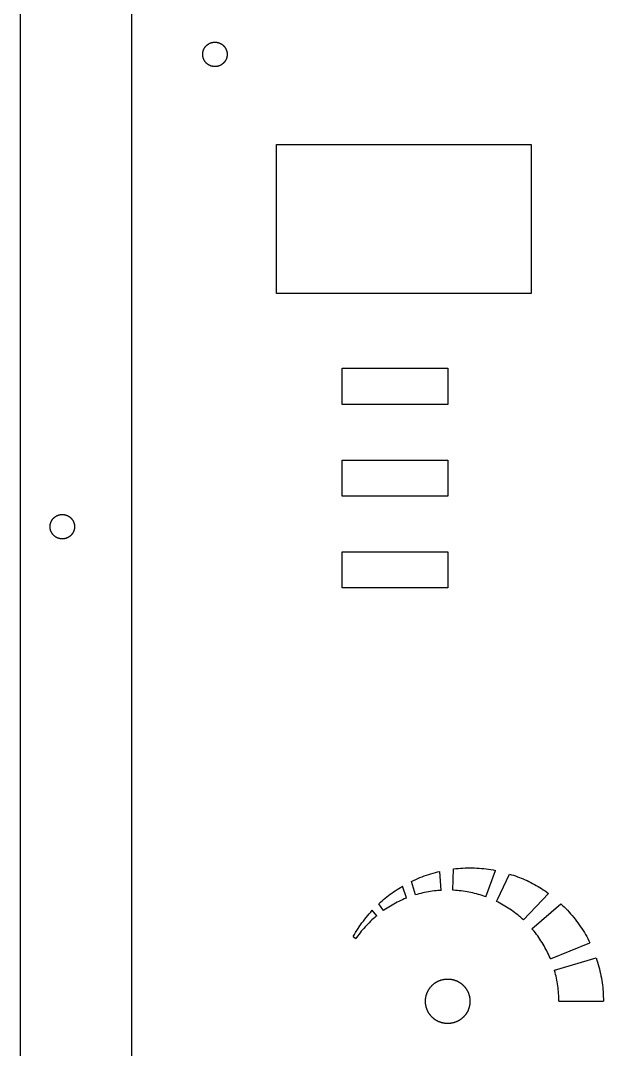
# Model space of a CAD drawing. Extents: x 313 to 538, y -9 to 739.
# Drawn here: x 312.5 to 417.3, y 179.8 to 364.9 of the extents above; entities that cross this region are included whole.
import ezdxf

# ---------------------------------------------------------------- set-up
doc = ezdxf.new("R2010")
doc.units = 0
doc.layers.add('Layer0', color=7, linetype='CONTINUOUS', true_color=0xffffff)

msp = doc.modelspace()

# ---------------------------------------------------------------- linework, layer by layer
at = {"layer": 'Layer0'}
for p, q in [((332.53, 27.84), (332.53, 714.84)), ((312.53, 29.84), (312.53, 712.84)), ((347.19, 361.02), (347.23, 361.03)), ((347.23, 361.03), (347.27, 361.03)), ((347.27, 361.03), (347.31, 361.03)), ((347.31, 361.03), (347.34, 361.04)), ((347.34, 361.04), (347.38, 361.04)), ((347.38, 361.04), (347.42, 361.04)), ((347.42, 361.04), (347.46, 361.04)), ((347.46, 361.04), (347.5, 361.04)), ((347.5, 361.04), (347.54, 361.04)), ((347.54, 361.04), (347.58, 361.04)), ((347.58, 361.04), (347.61, 361.04)), ((347.61, 361.04), (347.65, 361.03)), ((347.65, 361.03), (347.69, 361.03)), ((347.69, 361.03), (347.73, 361.02)), ((345.3, 359.21), (345.31, 359.25)), ((345.3, 359.17), (345.3, 359.21)), ((345.31, 359.25), (345.32, 359.29)), ((345.32, 359.32), (345.33, 359.36)), ((345.32, 359.29), (345.32, 359.32)), ((345.33, 359.36), (345.34, 359.4)), ((345.34, 359.4), (345.35, 359.44)), ((345.35, 359.44), (345.36, 359.47)), ((345.36, 359.47), (345.38, 359.51)), ((345.38, 359.51), (345.39, 359.55)), ((345.39, 359.55), (345.4, 359.58)), ((345.4, 359.58), (345.41, 359.62)), ((345.41, 359.62), (345.43, 359.65)), ((345.43, 359.65), (345.44, 359.69)), ((345.44, 359.69), (345.46, 359.72)), ((345.46, 359.72), (345.47, 359.76)), ((345.47, 359.76), (345.49, 359.79)), ((345.49, 359.79), (345.51, 359.83)), ((345.51, 359.83), (345.52, 359.86)), ((345.52, 359.86), (345.54, 359.9)), ((345.54, 359.9), (345.56, 359.93)), ((345.56, 359.93), (345.58, 359.96)), ((345.58, 359.96), (345.6, 360)), ((345.6, 360), (345.62, 360.03)), ((345.62, 360.03), (345.64, 360.06)), ((345.64, 360.06), (345.66, 360.09)), ((345.66, 360.09), (345.68, 360.12)), ((345.68, 360.12), (345.71, 360.16)), ((345.71, 360.16), (345.73, 360.19)), ((345.73, 360.19), (345.75, 360.22)), ((345.75, 360.22), (345.78, 360.25)), ((345.78, 360.25), (345.8, 360.27)), ((345.8, 360.27), (345.83, 360.3)), ((345.83, 360.3), (345.85, 360.33)), ((345.85, 360.33), (345.88, 360.36)), ((345.88, 360.36), (345.91, 360.39)), ((345.91, 360.39), (345.93, 360.41)), ((345.93, 360.41), (345.96, 360.44)), ((345.96, 360.44), (345.99, 360.47)), ((345.99, 360.47), (346.02, 360.49)), ((346.02, 360.49), (346.05, 360.52)), ((346.05, 360.52), (346.08, 360.54)), ((346.08, 360.54), (346.11, 360.57)), ((346.11, 360.57), (346.14, 360.59)), ((346.14, 360.59), (346.17, 360.61)), ((346.17, 360.61), (346.2, 360.64)), ((346.2, 360.64), (346.23, 360.66)), ((346.23, 360.66), (346.26, 360.68)), ((346.26, 360.68), (346.3, 360.7)), ((346.3, 360.7), (346.33, 360.72)), ((346.33, 360.72), (346.36, 360.74)), ((346.36, 360.74), (346.39, 360.76)), ((346.39, 360.76), (346.43, 360.78)), ((346.43, 360.78), (346.46, 360.8)), ((346.46, 360.8), (346.5, 360.81)), ((346.5, 360.81), (346.53, 360.83)), ((346.53, 360.83), (346.57, 360.85)), ((346.57, 360.85), (346.6, 360.86)), ((346.6, 360.86), (346.64, 360.88)), ((346.64, 360.88), (346.67, 360.89)), ((346.67, 360.89), (346.71, 360.9)), ((346.71, 360.9), (346.74, 360.92)), ((346.74, 360.92), (346.78, 360.93)), ((346.78, 360.93), (346.82, 360.94)), ((346.82, 360.94), (346.85, 360.95)), ((346.85, 360.95), (346.89, 360.96)), ((346.89, 360.96), (346.93, 360.97)), ((346.93, 360.97), (346.97, 360.98)), ((346.97, 360.98), (347, 360.99)), ((347, 360.99), (347.04, 361)), ((347.04, 361), (347.08, 361)), ((347.08, 361), (347.12, 361.01)), ((347.12, 361.01), (347.15, 361.02)), ((347.15, 361.02), (347.19, 361.02)), ((347.73, 361.02), (347.77, 361.02)), ((347.77, 361.02), (347.8, 361.01)), ((347.8, 361.01), (347.84, 361.01)), ((347.84, 361.01), (347.88, 361)), ((347.88, 361), (347.92, 360.99)), ((347.92, 360.99), (347.96, 360.99)), ((347.96, 360.99), (347.99, 360.98)), ((347.99, 360.98), (348.03, 360.97)), ((348.03, 360.97), (348.07, 360.96)), ((348.07, 360.96), (348.1, 360.95)), ((348.1, 360.95), (348.14, 360.94)), ((348.14, 360.94), (348.18, 360.92)), ((348.18, 360.92), (348.21, 360.91)), ((348.21, 360.91), (348.25, 360.9)), ((348.25, 360.9), (348.28, 360.88)), ((348.28, 360.88), (348.32, 360.87)), ((348.32, 360.87), (348.36, 360.85)), ((348.36, 360.85), (348.39, 360.84)), ((348.39, 360.84), (348.43, 360.82)), ((348.43, 360.82), (348.46, 360.8)), ((348.46, 360.8), (348.49, 360.79)), ((348.49, 360.79), (348.53, 360.77)), ((348.53, 360.77), (348.56, 360.75)), ((348.56, 360.75), (348.59, 360.73)), ((348.59, 360.73), (348.63, 360.71)), ((348.63, 360.71), (348.66, 360.69)), ((348.66, 360.69), (348.69, 360.67)), ((348.69, 360.67), (348.72, 360.65)), ((348.72, 360.65), (348.76, 360.63)), ((348.76, 360.63), (348.79, 360.6)), ((348.79, 360.6), (348.82, 360.58)), ((348.82, 360.58), (348.85, 360.56)), ((348.85, 360.56), (348.88, 360.53)), ((348.88, 360.53), (348.91, 360.51)), ((348.91, 360.51), (348.93, 360.48)), ((348.93, 360.48), (348.96, 360.46)), ((348.96, 360.46), (348.99, 360.43)), ((348.99, 360.43), (349.02, 360.4)), ((349.02, 360.4), (349.05, 360.38)), ((349.05, 360.38), (349.07, 360.35)), ((349.07, 360.35), (349.1, 360.32)), ((349.1, 360.32), (349.12, 360.29)), ((349.12, 360.29), (349.15, 360.26)), ((349.15, 360.26), (349.17, 360.23)), ((349.17, 360.23), (349.2, 360.2)), ((349.2, 360.2), (349.22, 360.17)), ((349.22, 360.17), (349.24, 360.14)), ((349.24, 360.14), (349.27, 360.11)), ((349.27, 360.11), (349.29, 360.08)), ((349.29, 360.08), (349.31, 360.05)), ((349.31, 360.05), (349.33, 360.01)), ((349.33, 360.01), (349.35, 359.98)), ((349.35, 359.98), (349.37, 359.95)), ((349.37, 359.95), (349.39, 359.92)), ((349.39, 359.92), (349.41, 359.88)), ((349.41, 359.88), (349.43, 359.85)), ((349.43, 359.85), (349.44, 359.81)), ((349.44, 359.81), (349.46, 359.78)), ((349.46, 359.78), (349.48, 359.74)), ((349.48, 359.74), (349.49, 359.71)), ((349.49, 359.71), (349.51, 359.67)), ((349.51, 359.67), (349.52, 359.64)), ((349.52, 359.64), (349.53, 359.6)), ((349.53, 359.6), (349.55, 359.57)), ((349.55, 359.57), (349.56, 359.53)), ((349.56, 359.53), (349.57, 359.49)), ((349.57, 359.49), (349.58, 359.46)), ((349.58, 359.46), (349.59, 359.42)), ((349.59, 359.42), (349.6, 359.38)), ((349.6, 359.38), (349.61, 359.35)), ((349.61, 359.35), (349.62, 359.31)), ((349.62, 359.31), (349.63, 359.27)), ((349.63, 359.27), (349.64, 359.23)), ((349.64, 359.23), (349.64, 359.19)), ((349.64, 359.19), (349.65, 359.16)), ((345.27, 358.94), (345.28, 358.98)), ((345.27, 358.91), (345.27, 358.94)), ((345.27, 358.87), (345.27, 358.91)), ((345.27, 358.83), (345.27, 358.87)), ((345.27, 358.79), (345.27, 358.83)), ((345.27, 358.75), (345.27, 358.79)), ((345.27, 358.71), (345.27, 358.75)), ((345.28, 358.68), (345.27, 358.71)), ((345.28, 359.06), (345.29, 359.1)), ((345.28, 359.02), (345.28, 359.06)), ((345.28, 358.98), (345.28, 359.02)), ((345.28, 358.64), (345.28, 358.68)), ((345.28, 358.6), (345.28, 358.64)), ((345.29, 358.56), (345.28, 358.6)), ((345.29, 359.14), (345.3, 359.17)), ((345.29, 359.1), (345.29, 359.14)), ((345.29, 358.52), (345.29, 358.56)), ((345.3, 358.48), (345.29, 358.52)), ((345.31, 358.45), (345.3, 358.48)), ((345.31, 358.41), (345.31, 358.45)), ((345.32, 358.37), (345.31, 358.41)), ((345.33, 358.33), (345.32, 358.37)), ((345.34, 358.3), (345.33, 358.33)), ((345.35, 358.26), (345.34, 358.3)), ((345.36, 358.22), (345.35, 358.26)), ((345.37, 358.19), (345.36, 358.22)), ((345.38, 358.15), (345.37, 358.19)), ((345.39, 358.11), (345.38, 358.15)), ((345.41, 358.08), (345.39, 358.11)), ((345.42, 358.04), (345.41, 358.08)), ((345.44, 358.01), (345.42, 358.04)), ((345.45, 357.97), (345.44, 358.01)), ((345.47, 357.94), (345.45, 357.97)), ((345.48, 357.9), (345.47, 357.94)), ((345.5, 357.87), (345.48, 357.9)), ((345.52, 357.83), (345.5, 357.87)), ((345.53, 357.8), (345.52, 357.83)), ((345.55, 357.76), (345.53, 357.8)), ((345.57, 357.73), (345.55, 357.76)), ((345.59, 357.7), (345.57, 357.73)), ((345.61, 357.66), (345.59, 357.7)), ((345.63, 357.63), (345.61, 357.66)), ((345.65, 357.6), (345.63, 357.63)), ((345.68, 357.57), (345.65, 357.6)), ((345.7, 357.54), (345.68, 357.57)), ((345.72, 357.51), (345.7, 357.54)), ((345.74, 357.48), (345.72, 357.51)), ((345.77, 357.45), (345.74, 357.48)), ((345.79, 357.42), (345.77, 357.45)), ((345.82, 357.39), (345.79, 357.42)), ((345.84, 357.36), (345.82, 357.39)), ((345.87, 357.33), (345.84, 357.36)), ((345.9, 357.3), (345.87, 357.33)), ((349.09, 357.35), (349.06, 357.32)), ((349.11, 357.38), (349.09, 357.35)), ((349.14, 357.4), (349.11, 357.38)), ((349.16, 357.43), (349.14, 357.4)), ((349.19, 357.46), (349.16, 357.43)), ((349.21, 357.49), (349.19, 357.46)), ((349.23, 357.52), (349.21, 357.49)), ((349.26, 357.56), (349.23, 357.52)), ((349.28, 357.59), (349.26, 357.56)), ((349.3, 357.62), (349.28, 357.59)), ((349.32, 357.65), (349.3, 357.62)), ((349.34, 357.68), (349.32, 357.65)), ((349.36, 357.72), (349.34, 357.68)), ((349.38, 357.75), (349.36, 357.72)), ((349.4, 357.78), (349.38, 357.75)), ((349.42, 357.82), (349.4, 357.78)), ((349.44, 357.85), (349.42, 357.82)), ((349.45, 357.89), (349.44, 357.85)), ((349.47, 357.92), (349.45, 357.89)), ((349.49, 357.95), (349.47, 357.92)), ((349.5, 357.99), (349.49, 357.95)), ((349.51, 358.03), (349.5, 357.99)), ((349.53, 358.06), (349.51, 358.03)), ((349.54, 358.1), (349.53, 358.06)), ((349.55, 358.13), (349.54, 358.1)), ((349.57, 358.17), (349.55, 358.13)), ((349.58, 358.21), (349.57, 358.17)), ((349.59, 358.24), (349.58, 358.21)), ((349.6, 358.28), (349.59, 358.24)), ((349.61, 358.32), (349.6, 358.28)), ((349.62, 358.36), (349.61, 358.32)), ((349.63, 358.39), (349.62, 358.36)), ((349.64, 358.47), (349.63, 358.43)), ((349.63, 358.43), (349.63, 358.39)), ((349.65, 358.51), (349.64, 358.47)), ((349.65, 359.16), (349.65, 359.12)), ((349.65, 359.12), (349.66, 359.08)), ((349.66, 358.58), (349.65, 358.54)), ((349.65, 358.54), (349.65, 358.51)), ((349.66, 359.08), (349.66, 359.04)), ((349.66, 359.04), (349.66, 359)), ((349.66, 359), (349.67, 358.97)), ((349.67, 358.7), (349.66, 358.66)), ((349.66, 358.66), (349.66, 358.62)), ((349.66, 358.62), (349.66, 358.58)), ((349.67, 358.97), (349.67, 358.93)), ((349.67, 358.93), (349.67, 358.89)), ((349.67, 358.89), (349.67, 358.85)), ((349.67, 358.85), (349.67, 358.81)), ((349.67, 358.81), (349.67, 358.77)), ((349.67, 358.77), (349.67, 358.74)), ((349.67, 358.74), (349.67, 358.7)), ((345.92, 357.28), (345.9, 357.3)), ((345.95, 357.25), (345.92, 357.28)), ((345.98, 357.22), (345.95, 357.25)), ((346.01, 357.2), (345.98, 357.22)), ((346.04, 357.17), (346.01, 357.2)), ((346.07, 357.15), (346.04, 357.17)), ((346.09, 357.12), (346.07, 357.15)), ((346.13, 357.1), (346.09, 357.12)), ((346.16, 357.08), (346.13, 357.1)), ((346.19, 357.05), (346.16, 357.08)), ((346.22, 357.03), (346.19, 357.05)), ((346.25, 357.01), (346.22, 357.03)), ((346.28, 356.99), (346.25, 357.01)), ((346.31, 356.97), (346.28, 356.99)), ((346.35, 356.95), (346.31, 356.97)), ((346.38, 356.93), (346.35, 356.95)), ((346.41, 356.91), (346.38, 356.93)), ((346.45, 356.89), (346.41, 356.91)), ((346.48, 356.87), (346.45, 356.89)), ((346.52, 356.86), (346.48, 356.87)), ((346.55, 356.84), (346.52, 356.86)), ((346.59, 356.83), (346.55, 356.84)), ((346.62, 356.81), (346.59, 356.83)), ((346.66, 356.8), (346.62, 356.81)), ((346.69, 356.78), (346.66, 356.8)), ((346.73, 356.77), (346.69, 356.78)), ((346.76, 356.76), (346.73, 356.77)), ((346.8, 356.74), (346.76, 356.76)), ((346.84, 356.73), (346.8, 356.74)), ((346.87, 356.72), (346.84, 356.73)), ((346.91, 356.71), (346.87, 356.72)), ((346.95, 356.7), (346.91, 356.71)), ((346.99, 356.69), (346.95, 356.7)), ((347.02, 356.69), (346.99, 356.69)), ((347.06, 356.68), (347.02, 356.69)), ((347.1, 356.67), (347.06, 356.68)), ((347.14, 356.67), (347.1, 356.67)), ((347.18, 356.66), (347.14, 356.67)), ((347.21, 356.65), (347.18, 356.66)), ((347.25, 356.65), (347.21, 356.65)), ((347.29, 356.65), (347.25, 356.65)), ((347.33, 356.64), (347.29, 356.65)), ((347.37, 356.64), (347.33, 356.64)), ((347.4, 356.64), (347.37, 356.64)), ((347.44, 356.64), (347.4, 356.64)), ((347.48, 356.64), (347.44, 356.64)), ((347.52, 356.64), (347.48, 356.64)), ((347.56, 356.64), (347.52, 356.64)), ((347.6, 356.64), (347.56, 356.64)), ((347.64, 356.65), (347.6, 356.64)), ((347.67, 356.65), (347.64, 356.65)), ((347.71, 356.65), (347.67, 356.65)), ((347.75, 356.66), (347.71, 356.65)), ((347.79, 356.66), (347.75, 356.66)), ((347.83, 356.67), (347.79, 356.66)), ((347.86, 356.68), (347.83, 356.67)), ((347.9, 356.68), (347.86, 356.68)), ((347.94, 356.69), (347.9, 356.68)), ((347.98, 356.7), (347.94, 356.69)), ((348.01, 356.71), (347.98, 356.7)), ((348.05, 356.72), (348.01, 356.71)), ((348.09, 356.73), (348.05, 356.72)), ((348.12, 356.74), (348.09, 356.73)), ((348.16, 356.75), (348.12, 356.74)), ((348.2, 356.76), (348.16, 356.75)), ((348.23, 356.78), (348.2, 356.76)), ((348.27, 356.79), (348.23, 356.78)), ((348.31, 356.8), (348.27, 356.79)), ((348.34, 356.82), (348.31, 356.8)), ((348.38, 356.83), (348.34, 356.82)), ((348.41, 356.85), (348.38, 356.83)), ((348.45, 356.87), (348.41, 356.85)), ((348.48, 356.88), (348.45, 356.87)), ((348.51, 356.9), (348.48, 356.88)), ((348.55, 356.92), (348.51, 356.9)), ((348.58, 356.94), (348.55, 356.92)), ((348.61, 356.96), (348.58, 356.94)), ((348.65, 356.98), (348.61, 356.96)), ((348.68, 357), (348.65, 356.98)), ((348.71, 357.02), (348.68, 357)), ((348.74, 357.04), (348.71, 357.02)), ((348.77, 357.07), (348.74, 357.04)), ((348.8, 357.09), (348.77, 357.07)), ((348.83, 357.11), (348.8, 357.09)), ((348.86, 357.14), (348.83, 357.11)), ((348.89, 357.16), (348.86, 357.14)), ((348.92, 357.19), (348.89, 357.16)), ((348.95, 357.21), (348.92, 357.19)), ((348.98, 357.24), (348.95, 357.21)), ((349.01, 357.26), (348.98, 357.24)), ((349.03, 357.29), (349.01, 357.26)), ((349.06, 357.32), (349.03, 357.29)), ((358.53, 342.61), (404.33, 342.61)), ((358.53, 315.81), (358.53, 342.61)), ((404.33, 342.61), (404.33, 315.81)), ((404.33, 315.81), (358.53, 315.81)), ((370.33, 295.84), (370.33, 302.34)), ((370.33, 302.34), (389.33, 302.34)), ((389.33, 302.34), (389.33, 295.84)), ((389.33, 295.84), (370.33, 295.84)), ((370.33, 279.34), (370.33, 285.84)), ((370.33, 285.84), (389.33, 285.84)), ((389.33, 285.84), (389.33, 279.34)), ((389.33, 279.34), (370.33, 279.34)), ((319.14, 275.85), (319.18, 275.87)), ((319.18, 275.87), (319.22, 275.88)), ((319.22, 275.88), (319.25, 275.9)), ((319.25, 275.9), (319.29, 275.91)), ((319.29, 275.91), (319.32, 275.92)), ((319.32, 275.92), (319.36, 275.94)), ((319.36, 275.94), (319.4, 275.95)), ((319.4, 275.95), (319.43, 275.96)), ((319.43, 275.96), (319.47, 275.97)), ((319.47, 275.97), (319.51, 275.98)), ((319.51, 275.98), (319.55, 275.99)), ((319.55, 275.99), (319.58, 275.99)), ((319.58, 275.99), (319.62, 276)), ((319.62, 276), (319.66, 276.01)), ((319.66, 276.01), (319.7, 276.01)), ((319.7, 276.01), (319.73, 276.02)), ((319.73, 276.02), (319.77, 276.02)), ((319.77, 276.02), (319.81, 276.03)), ((319.81, 276.03), (319.85, 276.03)), ((319.85, 276.03), (319.89, 276.04)), ((319.89, 276.04), (319.93, 276.04)), ((319.93, 276.04), (319.96, 276.04)), ((319.96, 276.04), (320, 276.04)), ((320, 276.04), (320.04, 276.04)), ((320.04, 276.04), (320.08, 276.04)), ((320.08, 276.04), (320.12, 276.04)), ((320.12, 276.04), (320.16, 276.04)), ((320.16, 276.04), (320.19, 276.03)), ((320.19, 276.03), (320.23, 276.03)), ((320.23, 276.03), (320.27, 276.03)), ((320.27, 276.03), (320.31, 276.02)), ((320.31, 276.02), (320.35, 276.02)), ((320.35, 276.02), (320.38, 276.01)), ((320.38, 276.01), (320.42, 276)), ((320.42, 276), (320.46, 276)), ((320.46, 276), (320.5, 275.99)), ((320.5, 275.99), (320.54, 275.98)), ((320.54, 275.98), (320.57, 275.97)), ((320.57, 275.97), (320.61, 275.96)), ((320.61, 275.96), (320.65, 275.95)), ((320.65, 275.95), (320.68, 275.94)), ((320.68, 275.94), (320.72, 275.93)), ((320.72, 275.93), (320.76, 275.92)), ((320.76, 275.92), (320.79, 275.9)), ((320.79, 275.9), (320.83, 275.89)), ((320.83, 275.89), (320.86, 275.87)), ((320.86, 275.87), (320.9, 275.86)), ((317.83, 274.01), (317.84, 274.04)), ((317.84, 274.08), (317.85, 274.12)), ((317.84, 274.04), (317.84, 274.08)), ((317.85, 274.16), (317.86, 274.2)), ((317.85, 274.12), (317.85, 274.16)), ((317.86, 274.23), (317.87, 274.27)), ((317.86, 274.2), (317.86, 274.23)), ((317.87, 274.27), (317.88, 274.31)), ((317.88, 274.31), (317.89, 274.35)), ((317.89, 274.35), (317.9, 274.38)), ((317.9, 274.38), (317.91, 274.42)), ((317.91, 274.42), (317.92, 274.46)), ((317.92, 274.46), (317.93, 274.5)), ((317.93, 274.5), (317.94, 274.53)), ((317.94, 274.53), (317.95, 274.57)), ((317.95, 274.57), (317.96, 274.6)), ((317.96, 274.6), (317.98, 274.64)), ((317.98, 274.64), (317.99, 274.68)), ((317.99, 274.68), (318.01, 274.71)), ((318.01, 274.71), (318.02, 274.75)), ((318.02, 274.75), (318.04, 274.78)), ((318.04, 274.78), (318.06, 274.82)), ((318.06, 274.82), (318.07, 274.85)), ((318.07, 274.85), (318.09, 274.88)), ((318.09, 274.88), (318.11, 274.92)), ((318.11, 274.92), (318.13, 274.95)), ((318.13, 274.95), (318.15, 274.98)), ((318.15, 274.98), (318.17, 275.02)), ((318.17, 275.02), (318.19, 275.05)), ((318.19, 275.05), (318.21, 275.08)), ((318.21, 275.08), (318.23, 275.11)), ((318.23, 275.11), (318.26, 275.14)), ((318.26, 275.14), (318.28, 275.17)), ((318.28, 275.17), (318.3, 275.2)), ((318.3, 275.2), (318.33, 275.23)), ((318.33, 275.23), (318.35, 275.26)), ((318.35, 275.26), (318.38, 275.29)), ((318.38, 275.29), (318.4, 275.32)), ((318.4, 275.32), (318.43, 275.35)), ((318.43, 275.35), (318.45, 275.38)), ((318.45, 275.38), (318.48, 275.4)), ((318.48, 275.4), (318.51, 275.43)), ((318.51, 275.43), (318.54, 275.46)), ((318.54, 275.46), (318.57, 275.48)), ((318.57, 275.48), (318.59, 275.51)), ((318.59, 275.51), (318.62, 275.53)), ((318.62, 275.53), (318.65, 275.56)), ((318.65, 275.56), (318.68, 275.58)), ((318.68, 275.58), (318.71, 275.6)), ((318.71, 275.6), (318.74, 275.63)), ((318.74, 275.63), (318.78, 275.65)), ((318.78, 275.65), (318.81, 275.67)), ((318.81, 275.67), (318.84, 275.69)), ((318.84, 275.69), (318.87, 275.71)), ((318.87, 275.71), (318.91, 275.73)), ((318.91, 275.73), (318.94, 275.75)), ((318.94, 275.75), (318.97, 275.77)), ((318.97, 275.77), (319.01, 275.79)), ((319.01, 275.79), (319.04, 275.81)), ((319.04, 275.81), (319.07, 275.82)), ((319.07, 275.82), (319.11, 275.84)), ((319.11, 275.84), (319.14, 275.85)), ((320.9, 275.86), (320.93, 275.84)), ((320.93, 275.84), (320.97, 275.83)), ((320.97, 275.83), (321, 275.81)), ((321, 275.81), (321.04, 275.79)), ((321.04, 275.79), (321.07, 275.78)), ((321.07, 275.78), (321.11, 275.76)), ((321.11, 275.76), (321.14, 275.74)), ((321.14, 275.74), (321.17, 275.72)), ((321.17, 275.72), (321.2, 275.7)), ((321.2, 275.7), (321.24, 275.68)), ((321.24, 275.68), (321.27, 275.66)), ((321.27, 275.66), (321.3, 275.63)), ((321.3, 275.63), (321.33, 275.61)), ((321.33, 275.61), (321.36, 275.59)), ((321.36, 275.59), (321.39, 275.57)), ((321.39, 275.57), (321.42, 275.54)), ((321.42, 275.54), (321.45, 275.52)), ((321.45, 275.52), (321.48, 275.49)), ((321.48, 275.49), (321.51, 275.47)), ((321.51, 275.47), (321.54, 275.44)), ((321.54, 275.44), (321.57, 275.41)), ((321.57, 275.41), (321.59, 275.39)), ((321.59, 275.39), (321.62, 275.36)), ((321.62, 275.36), (321.65, 275.33)), ((321.65, 275.33), (321.67, 275.3)), ((321.67, 275.3), (321.7, 275.27)), ((321.7, 275.27), (321.72, 275.24)), ((321.72, 275.24), (321.75, 275.21)), ((321.75, 275.21), (321.77, 275.18)), ((321.77, 275.18), (321.79, 275.15)), ((321.79, 275.15), (321.81, 275.12)), ((321.81, 275.12), (321.84, 275.09)), ((321.84, 275.09), (321.86, 275.06)), ((321.86, 275.06), (321.88, 275.03)), ((321.88, 275.03), (321.9, 274.99)), ((321.9, 274.99), (321.92, 274.96)), ((321.92, 274.96), (321.94, 274.93)), ((321.94, 274.93), (321.96, 274.89)), ((321.96, 274.89), (321.98, 274.86)), ((321.98, 274.86), (321.99, 274.83)), ((321.99, 274.83), (322.01, 274.79)), ((322.01, 274.79), (322.03, 274.76)), ((322.03, 274.76), (322.04, 274.72)), ((322.04, 274.72), (322.06, 274.69)), ((322.06, 274.69), (322.07, 274.65)), ((322.07, 274.65), (322.09, 274.62)), ((322.09, 274.62), (322.1, 274.58)), ((322.1, 274.58), (322.11, 274.54)), ((322.11, 274.54), (322.12, 274.51)), ((322.12, 274.51), (322.14, 274.47)), ((322.14, 274.47), (322.15, 274.43)), ((322.15, 274.43), (322.16, 274.4)), ((322.16, 274.4), (322.17, 274.36)), ((322.17, 274.36), (322.17, 274.32)), ((322.17, 274.32), (322.18, 274.28)), ((322.18, 274.28), (322.19, 274.25)), ((322.19, 274.25), (322.2, 274.21)), ((322.2, 274.21), (322.2, 274.17)), ((322.2, 274.17), (322.21, 274.13)), ((322.21, 274.13), (322.21, 274.09)), ((322.21, 274.09), (322.22, 274.06)), ((322.22, 274.06), (322.22, 274.02)), ((322.22, 274.02), (322.22, 273.98)), ((317.83, 273.97), (317.83, 274.01)), ((317.83, 273.93), (317.83, 273.97)), ((317.83, 273.89), (317.83, 273.93)), ((317.83, 273.85), (317.83, 273.89)), ((317.83, 273.81), (317.83, 273.85)), ((317.83, 273.78), (317.83, 273.81)), ((317.83, 273.74), (317.83, 273.78)), ((317.83, 273.7), (317.83, 273.74)), ((317.83, 273.66), (317.83, 273.7)), ((317.84, 273.62), (317.83, 273.66)), ((317.84, 273.58), (317.84, 273.62)), ((317.85, 273.55), (317.84, 273.58)), ((317.85, 273.51), (317.85, 273.55)), ((317.86, 273.47), (317.85, 273.51)), ((317.87, 273.43), (317.86, 273.47)), ((317.87, 273.4), (317.87, 273.43)), ((317.88, 273.36), (317.87, 273.4)), ((317.89, 273.32), (317.88, 273.36)), ((317.9, 273.28), (317.89, 273.32)), ((317.91, 273.25), (317.9, 273.28)), ((317.92, 273.21), (317.91, 273.25)), ((317.93, 273.17), (317.92, 273.21)), ((317.94, 273.14), (317.93, 273.17)), ((317.96, 273.1), (317.94, 273.14)), ((317.97, 273.06), (317.96, 273.1)), ((317.98, 273.03), (317.97, 273.06)), ((318, 272.99), (317.98, 273.03)), ((318.01, 272.96), (318, 272.99)), ((318.03, 272.92), (318.01, 272.96)), ((318.04, 272.89), (318.03, 272.92)), ((318.06, 272.85), (318.04, 272.89)), ((318.08, 272.82), (318.06, 272.85)), ((318.1, 272.78), (318.08, 272.82)), ((318.12, 272.75), (318.1, 272.78)), ((318.13, 272.72), (318.12, 272.75)), ((318.15, 272.69), (318.13, 272.72)), ((318.18, 272.65), (318.15, 272.69)), ((318.2, 272.62), (318.18, 272.65)), ((318.22, 272.59), (318.2, 272.62)), ((318.24, 272.56), (318.22, 272.59)), ((318.26, 272.53), (318.24, 272.56)), ((318.29, 272.5), (318.26, 272.53)), ((318.31, 272.47), (318.29, 272.5)), ((318.33, 272.44), (318.31, 272.47)), ((318.36, 272.41), (318.33, 272.44)), ((318.38, 272.38), (318.36, 272.41)), ((318.41, 272.35), (318.38, 272.38)), ((318.44, 272.32), (318.41, 272.35)), ((318.46, 272.29), (318.44, 272.32)), ((318.49, 272.27), (318.46, 272.29)), ((318.52, 272.24), (318.49, 272.27)), ((318.55, 272.21), (318.52, 272.24)), ((318.57, 272.19), (318.55, 272.21)), ((318.6, 272.16), (318.57, 272.19)), ((318.63, 272.14), (318.6, 272.16)), ((321.46, 272.17), (321.43, 272.15)), ((321.49, 272.2), (321.46, 272.17)), ((321.52, 272.22), (321.49, 272.2)), ((321.55, 272.25), (321.52, 272.22)), ((321.57, 272.27), (321.55, 272.25)), ((321.6, 272.3), (321.57, 272.27)), ((321.63, 272.33), (321.6, 272.3)), ((321.65, 272.36), (321.63, 272.33)), ((321.68, 272.39), (321.65, 272.36)), ((321.7, 272.42), (321.68, 272.39)), ((321.73, 272.45), (321.7, 272.42)), ((321.75, 272.48), (321.73, 272.45)), ((321.78, 272.51), (321.75, 272.48)), ((321.8, 272.54), (321.78, 272.51)), ((321.82, 272.57), (321.8, 272.54)), ((321.84, 272.6), (321.82, 272.57)), ((321.87, 272.63), (321.84, 272.6)), ((321.89, 272.66), (321.87, 272.63)), ((321.91, 272.7), (321.89, 272.66)), ((321.93, 272.73), (321.91, 272.7)), ((321.95, 272.76), (321.93, 272.73)), ((321.96, 272.8), (321.95, 272.76)), ((321.98, 272.83), (321.96, 272.8)), ((322, 272.86), (321.98, 272.83)), ((322.02, 272.9), (322, 272.86)), ((322.03, 272.93), (322.02, 272.9)), ((322.05, 272.97), (322.03, 272.93)), ((322.06, 273), (322.05, 272.97)), ((322.08, 273.04), (322.06, 273)), ((322.09, 273.08), (322.08, 273.04)), ((322.1, 273.11), (322.09, 273.08)), ((322.12, 273.15), (322.1, 273.11)), ((322.13, 273.18), (322.12, 273.15)), ((322.14, 273.22), (322.13, 273.18)), ((322.15, 273.26), (322.14, 273.22)), ((322.16, 273.29), (322.15, 273.26)), ((322.17, 273.33), (322.16, 273.29)), ((322.18, 273.37), (322.17, 273.33)), ((322.19, 273.44), (322.18, 273.41)), ((322.18, 273.41), (322.18, 273.37)), ((322.2, 273.48), (322.19, 273.44)), ((322.21, 273.56), (322.2, 273.52)), ((322.2, 273.52), (322.2, 273.48)), ((322.22, 273.64), (322.21, 273.6)), ((322.21, 273.6), (322.21, 273.56)), ((322.22, 273.98), (322.23, 273.94)), ((322.23, 273.75), (322.22, 273.71)), ((322.22, 273.71), (322.22, 273.67)), ((322.22, 273.67), (322.22, 273.64)), ((322.23, 273.94), (322.23, 273.9)), ((322.23, 273.9), (322.23, 273.87)), ((322.23, 273.87), (322.23, 273.83)), ((322.23, 273.83), (322.23, 273.79)), ((322.23, 273.79), (322.23, 273.75)), ((318.66, 272.11), (318.63, 272.14)), ((318.69, 272.09), (318.66, 272.11)), ((318.72, 272.07), (318.69, 272.09)), ((318.75, 272.05), (318.72, 272.07)), ((318.79, 272.02), (318.75, 272.05)), ((318.82, 272), (318.79, 272.02)), ((318.85, 271.98), (318.82, 272)), ((318.88, 271.96), (318.85, 271.98)), ((318.92, 271.94), (318.88, 271.96)), ((318.95, 271.92), (318.92, 271.94)), ((318.98, 271.9), (318.95, 271.92)), ((319.02, 271.89), (318.98, 271.9)), ((319.05, 271.87), (319.02, 271.89)), ((319.09, 271.85), (319.05, 271.87)), ((319.12, 271.84), (319.09, 271.85)), ((319.16, 271.82), (319.12, 271.84)), ((319.19, 271.8), (319.16, 271.82)), ((319.23, 271.79), (319.19, 271.8)), ((319.26, 271.78), (319.23, 271.79)), ((319.3, 271.76), (319.26, 271.78)), ((319.34, 271.75), (319.3, 271.76)), ((319.37, 271.74), (319.34, 271.75)), ((319.41, 271.73), (319.37, 271.74)), ((319.45, 271.72), (319.41, 271.73)), ((319.48, 271.71), (319.45, 271.72)), ((319.52, 271.7), (319.48, 271.71)), ((319.56, 271.69), (319.52, 271.7)), ((319.59, 271.68), (319.56, 271.69)), ((319.63, 271.68), (319.59, 271.68)), ((319.67, 271.67), (319.63, 271.68)), ((319.71, 271.66), (319.67, 271.67)), ((319.75, 271.66), (319.71, 271.66)), ((319.78, 271.65), (319.75, 271.66)), ((319.82, 271.65), (319.78, 271.65)), ((319.86, 271.65), (319.82, 271.65)), ((319.9, 271.64), (319.86, 271.65)), ((319.94, 271.64), (319.9, 271.64)), ((319.98, 271.64), (319.94, 271.64)), ((320.01, 271.64), (319.98, 271.64)), ((320.05, 271.64), (320.01, 271.64)), ((320.09, 271.64), (320.05, 271.64)), ((320.13, 271.64), (320.09, 271.64)), ((320.17, 271.64), (320.13, 271.64)), ((320.21, 271.65), (320.17, 271.64)), ((320.24, 271.65), (320.21, 271.65)), ((320.28, 271.65), (320.24, 271.65)), ((320.32, 271.66), (320.28, 271.65)), ((320.36, 271.66), (320.32, 271.66)), ((320.4, 271.67), (320.36, 271.66)), ((320.43, 271.68), (320.4, 271.67)), ((320.47, 271.69), (320.43, 271.68)), ((320.51, 271.69), (320.47, 271.69)), ((320.55, 271.7), (320.51, 271.69)), ((320.58, 271.71), (320.55, 271.7)), ((320.62, 271.72), (320.58, 271.71)), ((320.66, 271.73), (320.62, 271.72)), ((320.69, 271.74), (320.66, 271.73)), ((320.73, 271.76), (320.69, 271.74)), ((320.77, 271.77), (320.73, 271.76)), ((320.8, 271.78), (320.77, 271.77)), ((320.84, 271.8), (320.8, 271.78)), ((320.87, 271.81), (320.84, 271.8)), ((320.91, 271.82), (320.87, 271.81)), ((320.95, 271.84), (320.91, 271.82)), ((320.98, 271.86), (320.95, 271.84)), ((321.01, 271.87), (320.98, 271.86)), ((321.05, 271.89), (321.01, 271.87)), ((321.08, 271.91), (321.05, 271.89)), ((321.12, 271.93), (321.08, 271.91)), ((321.15, 271.95), (321.12, 271.93)), ((321.18, 271.97), (321.15, 271.95)), ((321.21, 271.99), (321.18, 271.97)), ((321.25, 272.01), (321.21, 271.99)), ((321.28, 272.03), (321.25, 272.01)), ((321.31, 272.05), (321.28, 272.03)), ((321.34, 272.07), (321.31, 272.05)), ((321.37, 272.1), (321.34, 272.07)), ((321.4, 272.12), (321.37, 272.1)), ((321.43, 272.15), (321.4, 272.12)), ((370.33, 262.84), (370.33, 269.34)), ((370.33, 269.34), (389.33, 269.34)), ((389.33, 269.34), (389.33, 262.84)), ((389.33, 262.84), (370.33, 262.84)), ((385.12, 210.99), (385.51, 211.13)), ((385.51, 211.13), (385.91, 211.27)), ((385.91, 211.27), (386.31, 211.39)), ((386.31, 211.39), (386.71, 211.51)), ((386.71, 211.51), (387.12, 211.62)), ((387.12, 211.62), (387.52, 211.73)), ((387.52, 211.73), (387.93, 211.82)), ((388.13, 208.4), (387.93, 211.82)), ((390.23, 208.42), (390.4, 212.26)), ((390.4, 212.26), (390.82, 212.31)), ((390.82, 212.31), (391.24, 212.35)), ((391.24, 212.35), (391.65, 212.38)), ((391.65, 212.38), (392.07, 212.41)), ((392.07, 212.41), (392.49, 212.43)), ((392.49, 212.43), (392.91, 212.44)), ((392.91, 212.44), (393.33, 212.44)), ((393.33, 212.44), (393.75, 212.44)), ((393.75, 212.44), (394.17, 212.43)), ((394.17, 212.43), (394.58, 212.41)), ((394.58, 212.41), (395, 212.38)), ((395, 212.38), (395.42, 212.35)), ((395.42, 212.35), (395.84, 212.31)), ((395.84, 212.31), (396.25, 212.26)), ((396.17, 207.23), (397.91, 212)), ((396.25, 212.26), (396.67, 212.21)), ((396.67, 212.21), (397.08, 212.14)), ((397.08, 212.14), (397.5, 212.08)), ((397.5, 212.08), (397.91, 212)), ((398.29, 206.74), (400.44, 211.32)), ((400.44, 211.32), (400.8, 211.22)), ((400.8, 211.22), (401.15, 211.11)), ((401.15, 211.11), (401.51, 210.99)), ((382.81, 210.01), (383.18, 210.19)), ((383.54, 207.58), (382.81, 210.01)), ((383.18, 210.19), (383.57, 210.36)), ((383.57, 210.36), (383.95, 210.53)), ((383.95, 210.53), (384.34, 210.69)), ((384.34, 210.69), (384.73, 210.85)), ((384.73, 210.85), (385.12, 210.99)), ((401.51, 210.99), (401.86, 210.86)), ((401.86, 210.86), (402.21, 210.73)), ((402.21, 210.73), (402.56, 210.6)), ((402.56, 210.6), (402.91, 210.46)), ((402.91, 210.46), (403.25, 210.31)), ((403.25, 210.31), (403.59, 210.15)), ((403.59, 210.15), (403.93, 209.99)), ((403.93, 209.99), (404.26, 209.83)), ((404.26, 209.83), (404.6, 209.66)), ((404.6, 209.66), (404.92, 209.48)), ((404.92, 209.48), (405.25, 209.29)), ((405.25, 209.29), (405.57, 209.11)), ((378.38, 207.23), (378.68, 207.46)), ((378.68, 207.46), (378.98, 207.69)), ((378.98, 207.69), (379.28, 207.91)), ((379.28, 207.91), (379.59, 208.13)), ((379.59, 208.13), (379.91, 208.34)), ((379.91, 208.34), (380.22, 208.55)), ((380.22, 208.55), (380.54, 208.75)), ((380.54, 208.75), (380.87, 208.94)), ((380.87, 208.94), (381.19, 209.13)), ((381.95, 207.03), (381.19, 209.13)), ((383.81, 207.67), (383.54, 207.58)), ((384.15, 207.76), (383.81, 207.67)), ((384.49, 207.85), (384.15, 207.76)), ((384.83, 207.93), (384.49, 207.85)), ((385.17, 208), (384.83, 207.93)), ((385.51, 208.07), (385.17, 208)), ((385.85, 208.14), (385.51, 208.07)), ((386.2, 208.19), (385.85, 208.14)), ((386.54, 208.25), (386.2, 208.19)), ((386.89, 208.29), (386.54, 208.25)), ((387.24, 208.33), (386.89, 208.29)), ((387.58, 208.36), (387.24, 208.33)), ((387.93, 208.39), (387.58, 208.36)), ((388.13, 208.4), (387.93, 208.39)), ((390.37, 208.41), (390.23, 208.42)), ((390.72, 208.39), (390.37, 208.41)), ((391.07, 208.36), (390.72, 208.39)), ((391.42, 208.33), (391.07, 208.36)), ((391.76, 208.29), (391.42, 208.33)), ((392.11, 208.25), (391.76, 208.29)), ((392.46, 208.19), (392.11, 208.25)), ((392.8, 208.14), (392.46, 208.19)), ((393.14, 208.07), (392.8, 208.14)), ((393.49, 208), (393.14, 208.07)), ((393.83, 207.93), (393.49, 208)), ((394.17, 207.85), (393.83, 207.93)), ((394.5, 207.76), (394.17, 207.85)), ((394.84, 207.67), (394.5, 207.76)), ((395.17, 207.57), (394.84, 207.67)), ((395.51, 207.46), (395.17, 207.57)), ((395.84, 207.35), (395.51, 207.46)), ((402.97, 203.07), (407.43, 207.86)), ((405.57, 209.11), (405.89, 208.91)), ((405.89, 208.91), (406.21, 208.71)), ((406.21, 208.71), (406.52, 208.51)), ((406.52, 208.51), (406.83, 208.29)), ((406.83, 208.29), (407.13, 208.08)), ((407.13, 208.08), (407.43, 207.86)), ((376.96, 205.99), (377.24, 206.25)), ((377.81, 204.79), (376.96, 205.99)), ((377.24, 206.25), (377.52, 206.5)), ((377.52, 206.5), (377.8, 206.75)), ((377.8, 206.75), (378.09, 206.99)), ((378.09, 206.99), (378.38, 207.23)), ((379.03, 205.58), (378.73, 205.4)), ((379.33, 205.76), (379.03, 205.58)), ((379.63, 205.93), (379.33, 205.76)), ((379.94, 206.1), (379.63, 205.93)), ((380.25, 206.26), (379.94, 206.1)), ((380.56, 206.42), (380.25, 206.26)), ((380.88, 206.57), (380.56, 206.42)), ((381.19, 206.71), (380.88, 206.57)), ((381.51, 206.85), (381.19, 206.71)), ((381.84, 206.98), (381.51, 206.85)), ((381.84, 206.98), (381.95, 207.03)), ((396.17, 207.23), (395.84, 207.35)), ((398.09, 206.42), (398.29, 206.74)), ((398.41, 206.26), (398.09, 206.42)), ((398.72, 206.1), (398.41, 206.26)), ((399.02, 205.93), (398.72, 206.1)), ((399.33, 205.76), (399.02, 205.93)), ((399.63, 205.58), (399.33, 205.76)), ((399.93, 205.4), (399.63, 205.58)), ((404.48, 201.5), (409.7, 205.99)), ((409.7, 205.99), (410, 205.7)), ((410, 205.7), (410.3, 205.41)), ((374.68, 203.54), (374.94, 203.87)), ((374.94, 203.87), (375.21, 204.19)), ((375.21, 204.19), (375.49, 204.5)), ((375.49, 204.5), (375.77, 204.81)), ((376.57, 203.84), (375.77, 204.81)), ((376.47, 203.76), (376.21, 203.53)), ((376.57, 203.84), (376.47, 203.76)), ((377.86, 204.82), (377.81, 204.79)), ((378.14, 205.02), (377.86, 204.82)), ((378.43, 205.21), (378.14, 205.02)), ((378.73, 205.4), (378.43, 205.21)), ((400.22, 205.21), (399.93, 205.4)), ((400.51, 205.02), (400.22, 205.21)), ((400.8, 204.82), (400.51, 205.02)), ((401.08, 204.62), (400.8, 204.82)), ((401.36, 204.41), (401.08, 204.62)), ((401.64, 204.2), (401.36, 204.41)), ((401.91, 203.98), (401.64, 204.2)), ((402.18, 203.76), (401.91, 203.98)), ((402.45, 203.53), (402.18, 203.76)), ((410.3, 205.41), (410.59, 205.11)), ((410.59, 205.11), (410.88, 204.81)), ((410.88, 204.81), (411.16, 204.5)), ((411.16, 204.5), (411.44, 204.19)), ((411.44, 204.19), (411.71, 203.87)), ((411.71, 203.87), (411.98, 203.54)), ((373.2, 201.51), (373.43, 201.86)), ((373.43, 201.86), (373.67, 202.21)), ((373.67, 202.21), (373.91, 202.55)), ((373.91, 202.55), (374.16, 202.88)), ((374.16, 202.88), (374.42, 203.22)), ((374.46, 201.82), (374.23, 201.56)), ((374.42, 203.22), (374.68, 203.54)), ((374.7, 202.08), (374.46, 201.82)), ((374.94, 202.33), (374.7, 202.08)), ((375.19, 202.58), (374.94, 202.33)), ((375.43, 202.83), (375.19, 202.58)), ((375.69, 203.07), (375.43, 202.83)), ((375.94, 203.3), (375.69, 203.07)), ((376.21, 203.53), (375.94, 203.3)), ((402.71, 203.3), (402.45, 203.53)), ((402.97, 203.07), (402.71, 203.3)), ((411.98, 203.54), (412.24, 203.22)), ((412.24, 203.22), (412.49, 202.88)), ((412.49, 202.88), (412.74, 202.55)), ((412.74, 202.55), (412.99, 202.21)), ((412.99, 202.21), (413.22, 201.86)), ((413.22, 201.86), (413.46, 201.51)), ((372.34, 200.08), (372.54, 200.44)), ((372.34, 200.08), (372.83, 199.74)), ((372.54, 200.44), (372.76, 200.8)), ((372.76, 200.8), (372.97, 201.16)), ((373.15, 200.2), (372.94, 199.91)), ((372.97, 201.16), (373.2, 201.51)), ((373.35, 200.48), (373.15, 200.2)), ((373.57, 200.75), (373.35, 200.48)), ((373.78, 201.03), (373.57, 200.75)), ((374.01, 201.3), (373.78, 201.03)), ((374.23, 201.56), (374.01, 201.3)), ((404.65, 201.3), (404.48, 201.5)), ((404.87, 201.03), (404.65, 201.3)), ((405.09, 200.75), (404.87, 201.03)), ((405.3, 200.48), (405.09, 200.75)), ((405.51, 200.2), (405.3, 200.48)), ((405.71, 199.91), (405.51, 200.2)), ((413.46, 201.51), (413.68, 201.16)), ((413.68, 201.16), (413.9, 200.8)), ((413.9, 200.8), (414.11, 200.44)), ((414.11, 200.44), (414.32, 200.08)), ((414.32, 200.08), (414.52, 199.71)), ((372.94, 199.91), (372.83, 199.74)), ((405.91, 199.62), (405.71, 199.91)), ((406.1, 199.33), (405.91, 199.62)), ((406.29, 199.04), (406.1, 199.33)), ((406.47, 198.74), (406.29, 199.04)), ((406.65, 198.44), (406.47, 198.74)), ((406.82, 198.14), (406.65, 198.44)), ((406.99, 197.83), (406.82, 198.14)), ((407.82, 196.05), (414.9, 198.96)), ((414.52, 199.71), (414.71, 199.34)), ((414.71, 199.34), (414.9, 198.96)), ((407.15, 197.52), (406.99, 197.83)), ((407.3, 197.21), (407.15, 197.52)), ((407.45, 196.89), (407.3, 197.21)), ((407.6, 196.57), (407.45, 196.89)), ((407.74, 196.25), (407.6, 196.57)), ((407.82, 196.05), (407.74, 196.25)), ((408.52, 194.06), (416.02, 196.25)), ((416.02, 196.25), (416.15, 195.86)), ((416.15, 195.86), (416.28, 195.46)), ((416.28, 195.46), (416.4, 195.06)), ((416.4, 195.06), (416.51, 194.65)), ((416.51, 194.65), (416.61, 194.25)), ((408.55, 193.95), (408.52, 194.06)), ((408.65, 193.62), (408.55, 193.95)), ((408.73, 193.28), (408.65, 193.62)), ((408.81, 192.94), (408.73, 193.28)), ((408.89, 192.6), (408.81, 192.94)), ((408.96, 192.26), (408.89, 192.6)), ((416.61, 194.25), (416.71, 193.84)), ((416.71, 193.84), (416.8, 193.43)), ((416.8, 193.43), (416.89, 193.02)), ((416.89, 193.02), (416.96, 192.61)), ((416.96, 192.61), (417.03, 192.19)), ((386.01, 190.68), (386.05, 190.73)), ((386.05, 190.73), (386.09, 190.79)), ((386.09, 190.79), (386.13, 190.85)), ((386.13, 190.85), (386.18, 190.9)), ((386.18, 190.9), (386.22, 190.96)), ((386.22, 190.96), (386.26, 191.01)), ((386.26, 191.01), (386.31, 191.06)), ((386.31, 191.06), (386.35, 191.12)), ((386.35, 191.12), (386.4, 191.17)), ((386.4, 191.17), (386.45, 191.22)), ((386.45, 191.22), (386.5, 191.27)), ((386.5, 191.27), (386.55, 191.32)), ((386.55, 191.32), (386.6, 191.37)), ((386.6, 191.37), (386.65, 191.41)), ((386.65, 191.41), (386.7, 191.46)), ((386.7, 191.46), (386.76, 191.5)), ((386.76, 191.5), (386.78, 191.52)), ((386.78, 191.52), (386.81, 191.55)), ((386.81, 191.55), (386.86, 191.59)), ((386.86, 191.59), (386.92, 191.63)), ((386.92, 191.63), (386.98, 191.68)), ((386.98, 191.68), (387.03, 191.72)), ((387.03, 191.72), (387.09, 191.76)), ((387.09, 191.76), (387.15, 191.79)), ((387.15, 191.79), (387.21, 191.83)), ((387.21, 191.83), (387.27, 191.87)), ((387.27, 191.87), (387.33, 191.9)), ((387.33, 191.9), (387.39, 191.94)), ((387.39, 191.94), (387.45, 191.97)), ((387.45, 191.97), (387.51, 192)), ((387.51, 192), (387.57, 192.04)), ((387.57, 192.04), (387.64, 192.07)), ((387.64, 192.07), (387.7, 192.09)), ((387.7, 192.09), (387.76, 192.12)), ((387.76, 192.12), (387.83, 192.15)), ((387.83, 192.15), (387.89, 192.17)), ((387.89, 192.17), (387.96, 192.2)), ((387.96, 192.2), (388.03, 192.22)), ((388.03, 192.22), (388.09, 192.24)), ((388.09, 192.24), (388.16, 192.27)), ((388.16, 192.27), (388.22, 192.28)), ((388.22, 192.28), (388.29, 192.3)), ((388.29, 192.3), (388.36, 192.32)), ((388.36, 192.32), (388.43, 192.34)), ((388.43, 192.34), (388.5, 192.35)), ((388.5, 192.35), (388.56, 192.37)), ((388.56, 192.37), (388.63, 192.38)), ((388.63, 192.38), (388.7, 192.39)), ((388.7, 192.39), (388.77, 192.4)), ((388.77, 192.4), (388.84, 192.41)), ((388.84, 192.41), (388.91, 192.42)), ((388.91, 192.42), (388.98, 192.42)), ((388.98, 192.42), (389.05, 192.43)), ((389.05, 192.43), (389.09, 192.43)), ((389.09, 192.43), (389.12, 192.43)), ((389.12, 192.43), (389.19, 192.44)), ((389.19, 192.44), (389.26, 192.44)), ((389.26, 192.44), (389.3, 192.44)), ((389.3, 192.44), (389.33, 192.44)), ((389.33, 192.44), (389.4, 192.44)), ((389.4, 192.44), (389.47, 192.44)), ((389.47, 192.44), (389.51, 192.44)), ((389.51, 192.44), (389.54, 192.43)), ((389.54, 192.43), (389.61, 192.43)), ((389.61, 192.43), (389.68, 192.42)), ((389.68, 192.42), (389.75, 192.42)), ((389.75, 192.42), (389.81, 192.41)), ((389.81, 192.41), (389.88, 192.4)), ((389.88, 192.4), (389.95, 192.39)), ((389.95, 192.39), (390.02, 192.38)), ((390.02, 192.38), (390.09, 192.37)), ((390.09, 192.37), (390.16, 192.35)), ((390.16, 192.35), (390.23, 192.34)), ((390.23, 192.34), (390.3, 192.32)), ((390.3, 192.32), (390.36, 192.3)), ((390.36, 192.3), (390.43, 192.28)), ((390.43, 192.28), (390.5, 192.27)), ((390.5, 192.27), (390.56, 192.24)), ((390.56, 192.24), (390.63, 192.22)), ((390.63, 192.22), (390.7, 192.2)), ((390.7, 192.2), (390.76, 192.17)), ((390.76, 192.17), (390.83, 192.15)), ((390.83, 192.15), (390.89, 192.12)), ((390.89, 192.12), (390.95, 192.09)), ((390.95, 192.09), (391.02, 192.07)), ((391.02, 192.07), (391.08, 192.04)), ((391.08, 192.04), (391.14, 192)), ((391.14, 192), (391.21, 191.97)), ((391.21, 191.97), (391.27, 191.94)), ((391.27, 191.94), (391.33, 191.9)), ((391.33, 191.9), (391.39, 191.87)), ((391.39, 191.87), (391.45, 191.83)), ((391.45, 191.83), (391.51, 191.79)), ((391.51, 191.79), (391.56, 191.76)), ((391.56, 191.76), (391.62, 191.72)), ((391.62, 191.72), (391.68, 191.68)), ((391.68, 191.68), (391.73, 191.63)), ((391.73, 191.63), (391.79, 191.59)), ((391.79, 191.59), (391.84, 191.55)), ((391.84, 191.55), (391.9, 191.5)), ((391.9, 191.5), (391.95, 191.46)), ((391.95, 191.46), (392, 191.41)), ((392, 191.41), (392.06, 191.37)), ((392.06, 191.37), (392.11, 191.32)), ((392.11, 191.32), (392.16, 191.27)), ((392.16, 191.27), (392.2, 191.22)), ((392.2, 191.22), (392.23, 191.19)), ((392.23, 191.19), (392.25, 191.17)), ((392.25, 191.17), (392.3, 191.12)), ((392.3, 191.12), (392.35, 191.06)), ((392.35, 191.06), (392.39, 191.01)), ((392.39, 191.01), (392.44, 190.96)), ((392.44, 190.96), (392.48, 190.9)), ((392.48, 190.9), (392.52, 190.85)), ((392.52, 190.85), (392.56, 190.79)), ((392.56, 190.79), (392.6, 190.73)), ((392.6, 190.73), (392.64, 190.68)), ((409.02, 191.91), (408.96, 192.26)), ((409.08, 191.57), (409.02, 191.91)), ((409.13, 191.22), (409.08, 191.57)), ((409.18, 190.88), (409.13, 191.22)), ((409.22, 190.53), (409.18, 190.88)), ((417.03, 192.19), (417.09, 191.78)), ((417.09, 191.78), (417.15, 191.36)), ((417.15, 191.36), (417.2, 190.95)), ((417.2, 190.95), (417.24, 190.53)), ((385.34, 188.79), (385.35, 188.86)), ((385.35, 188.86), (385.36, 188.93)), ((385.36, 188.93), (385.37, 189)), ((385.37, 189), (385.38, 189.07)), ((385.38, 189.07), (385.39, 189.13)), ((385.39, 189.13), (385.4, 189.2)), ((385.4, 189.2), (385.41, 189.27)), ((385.41, 189.27), (385.43, 189.34)), ((385.43, 189.34), (385.45, 189.41)), ((385.45, 189.41), (385.46, 189.48)), ((385.46, 189.48), (385.48, 189.54)), ((385.48, 189.54), (385.5, 189.61)), ((385.5, 189.61), (385.52, 189.68)), ((385.52, 189.68), (385.55, 189.74)), ((385.55, 189.74), (385.57, 189.81)), ((385.57, 189.81), (385.59, 189.87)), ((385.59, 189.87), (385.62, 189.94)), ((385.62, 189.94), (385.65, 190)), ((385.65, 190), (385.67, 190.07)), ((385.67, 190.07), (385.7, 190.13)), ((385.7, 190.13), (385.73, 190.19)), ((385.73, 190.19), (385.76, 190.26)), ((385.76, 190.26), (385.8, 190.32)), ((385.8, 190.32), (385.83, 190.38)), ((385.83, 190.38), (385.86, 190.44)), ((385.86, 190.44), (385.9, 190.5)), ((385.9, 190.5), (385.94, 190.56)), ((385.94, 190.56), (385.97, 190.62)), ((385.97, 190.62), (386.01, 190.68)), ((392.64, 190.68), (392.68, 190.62)), ((392.68, 190.62), (392.72, 190.56)), ((392.72, 190.56), (392.76, 190.5)), ((392.76, 190.5), (392.79, 190.44)), ((392.79, 190.44), (392.83, 190.38)), ((392.83, 190.38), (392.86, 190.32)), ((392.86, 190.32), (392.89, 190.26)), ((392.89, 190.26), (392.92, 190.19)), ((392.92, 190.19), (392.95, 190.13)), ((392.95, 190.13), (392.98, 190.07)), ((392.98, 190.07), (393.01, 190)), ((393.01, 190), (393.03, 189.96)), ((393.03, 189.96), (393.04, 189.94)), ((393.04, 189.94), (393.06, 189.87)), ((393.06, 189.87), (393.09, 189.81)), ((393.09, 189.81), (393.11, 189.74)), ((393.11, 189.74), (393.13, 189.68)), ((393.13, 189.68), (393.15, 189.61)), ((393.15, 189.61), (393.17, 189.54)), ((393.17, 189.54), (393.19, 189.48)), ((393.19, 189.48), (393.21, 189.41)), ((393.21, 189.41), (393.22, 189.34)), ((393.22, 189.34), (393.24, 189.27)), ((393.24, 189.27), (393.25, 189.2)), ((393.25, 189.2), (393.27, 189.13)), ((393.27, 189.13), (393.28, 189.07)), ((393.28, 189.07), (393.29, 189)), ((393.29, 189), (393.3, 188.93)), ((393.3, 188.93), (393.31, 188.86)), ((393.31, 188.86), (393.31, 188.79)), ((409.25, 190.18), (409.22, 190.53)), ((409.28, 189.83), (409.25, 190.18)), ((409.3, 189.49), (409.28, 189.83)), ((409.32, 189.14), (409.3, 189.49)), ((409.32, 188.79), (409.32, 189.14)), ((417.24, 190.53), (417.27, 190.11)), ((417.27, 190.11), (417.29, 189.7)), ((417.29, 189.7), (417.31, 189.28)), ((417.31, 189.28), (417.32, 188.86)), ((417.32, 188.86), (417.33, 188.44)), ((385.33, 188.65), (385.34, 188.72)), ((385.33, 188.58), (385.33, 188.65)), ((385.33, 188.51), (385.33, 188.58)), ((385.33, 188.44), (385.33, 188.51)), ((385.33, 188.37), (385.33, 188.44)), ((385.33, 188.3), (385.33, 188.37)), ((385.33, 188.23), (385.33, 188.3)), ((385.34, 188.16), (385.33, 188.23)), ((385.34, 188.72), (385.34, 188.79)), ((385.34, 188.09), (385.34, 188.16)), ((385.35, 188.02), (385.34, 188.09)), ((385.36, 187.95), (385.35, 188.02)), ((385.37, 187.88), (385.36, 187.95)), ((385.38, 187.81), (385.37, 187.88)), ((385.39, 187.75), (385.38, 187.81)), ((385.4, 187.68), (385.39, 187.75)), ((385.41, 187.61), (385.4, 187.68)), ((385.43, 187.54), (385.41, 187.61)), ((385.45, 187.47), (385.43, 187.54)), ((385.46, 187.4), (385.45, 187.47)), ((385.48, 187.34), (385.46, 187.4)), ((385.5, 187.27), (385.48, 187.34)), ((385.52, 187.2), (385.5, 187.27)), ((385.55, 187.14), (385.52, 187.2)), ((385.57, 187.07), (385.55, 187.14)), ((385.59, 187.01), (385.57, 187.07)), ((385.62, 186.94), (385.59, 187.01)), ((393.06, 187.01), (393.04, 186.94)), ((393.09, 187.07), (393.06, 187.01)), ((393.11, 187.14), (393.09, 187.07)), ((393.13, 187.2), (393.11, 187.14)), ((393.15, 187.27), (393.13, 187.2)), ((393.17, 187.34), (393.15, 187.27)), ((393.19, 187.4), (393.17, 187.34)), ((393.21, 187.47), (393.19, 187.4)), ((393.22, 187.54), (393.21, 187.47)), ((393.24, 187.61), (393.22, 187.54)), ((393.25, 187.68), (393.24, 187.61)), ((393.27, 187.75), (393.25, 187.68)), ((393.28, 187.81), (393.27, 187.75)), ((393.29, 187.88), (393.28, 187.81)), ((393.3, 187.95), (393.29, 187.88)), ((393.31, 188.02), (393.3, 187.95)), ((393.31, 188.79), (393.32, 188.72)), ((393.32, 188.16), (393.31, 188.09)), ((393.31, 188.09), (393.31, 188.02)), ((393.32, 188.72), (393.32, 188.65)), ((393.32, 188.65), (393.33, 188.58)), ((393.33, 188.3), (393.32, 188.23)), ((393.32, 188.23), (393.32, 188.16)), ((393.33, 188.58), (393.33, 188.51)), ((393.33, 188.51), (393.33, 188.44)), ((393.33, 188.44), (393.33, 188.37)), ((393.33, 188.37), (393.33, 188.3)), ((409.33, 188.44), (409.32, 188.79)), ((409.33, 188.44), (417.33, 188.44)), ((385.65, 186.88), (385.62, 186.94)), ((385.67, 186.81), (385.65, 186.88)), ((385.7, 186.75), (385.67, 186.81)), ((385.73, 186.69), (385.7, 186.75)), ((385.76, 186.62), (385.73, 186.69)), ((385.8, 186.56), (385.76, 186.62)), ((385.83, 186.5), (385.8, 186.56)), ((385.86, 186.44), (385.83, 186.5)), ((385.9, 186.38), (385.86, 186.44)), ((385.94, 186.32), (385.9, 186.38)), ((385.97, 186.26), (385.94, 186.32)), ((386.01, 186.2), (385.97, 186.26)), ((386.05, 186.15), (386.01, 186.2)), ((386.09, 186.09), (386.05, 186.15)), ((386.13, 186.03), (386.09, 186.09)), ((386.18, 185.98), (386.13, 186.03)), ((386.22, 185.92), (386.18, 185.98)), ((386.26, 185.87), (386.22, 185.92)), ((386.31, 185.82), (386.26, 185.87)), ((386.35, 185.76), (386.31, 185.82)), ((386.4, 185.71), (386.35, 185.76)), ((386.45, 185.66), (386.4, 185.71)), ((386.5, 185.61), (386.45, 185.66)), ((386.55, 185.56), (386.5, 185.61)), ((386.6, 185.51), (386.55, 185.56)), ((386.65, 185.47), (386.6, 185.51)), ((386.7, 185.42), (386.65, 185.47)), ((386.76, 185.38), (386.7, 185.42)), ((386.81, 185.33), (386.76, 185.38)), ((386.86, 185.29), (386.81, 185.33)), ((386.92, 185.25), (386.86, 185.29)), ((386.98, 185.2), (386.92, 185.25)), ((387.03, 185.16), (386.98, 185.2)), ((387.09, 185.12), (387.03, 185.16)), ((391.62, 185.16), (391.56, 185.12)), ((391.68, 185.2), (391.62, 185.16)), ((391.73, 185.25), (391.68, 185.2)), ((391.79, 185.29), (391.73, 185.25)), ((391.84, 185.33), (391.79, 185.29)), ((391.9, 185.38), (391.84, 185.33)), ((391.95, 185.42), (391.9, 185.38)), ((392, 185.47), (391.95, 185.42)), ((392.06, 185.51), (392, 185.47)), ((392.11, 185.56), (392.06, 185.51)), ((392.16, 185.61), (392.11, 185.56)), ((392.2, 185.66), (392.16, 185.61)), ((392.25, 185.71), (392.2, 185.66)), ((392.3, 185.76), (392.25, 185.71)), ((392.35, 185.82), (392.3, 185.76)), ((392.39, 185.87), (392.35, 185.82)), ((392.44, 185.92), (392.39, 185.87)), ((392.48, 185.98), (392.44, 185.92)), ((392.52, 186.03), (392.48, 185.98)), ((392.56, 186.09), (392.52, 186.03)), ((392.6, 186.15), (392.56, 186.09)), ((392.64, 186.2), (392.6, 186.15)), ((392.68, 186.26), (392.64, 186.2)), ((392.72, 186.32), (392.68, 186.26)), ((392.76, 186.38), (392.72, 186.32)), ((392.79, 186.44), (392.76, 186.38)), ((392.83, 186.5), (392.79, 186.44)), ((392.86, 186.56), (392.83, 186.5)), ((392.89, 186.62), (392.86, 186.56)), ((392.92, 186.69), (392.89, 186.62)), ((392.95, 186.75), (392.92, 186.69)), ((392.98, 186.81), (392.95, 186.75)), ((393.01, 186.88), (392.98, 186.81)), ((393.04, 186.94), (393.01, 186.88)), ((387.15, 185.09), (387.09, 185.12)), ((387.21, 185.05), (387.15, 185.09)), ((387.27, 185.01), (387.21, 185.05)), ((387.33, 184.98), (387.27, 185.01)), ((387.39, 184.94), (387.33, 184.98)), ((387.45, 184.91), (387.39, 184.94)), ((387.51, 184.88), (387.45, 184.91)), ((387.57, 184.84), (387.51, 184.88)), ((387.64, 184.81), (387.57, 184.84)), ((387.7, 184.79), (387.64, 184.81)), ((387.76, 184.76), (387.7, 184.79)), ((387.83, 184.73), (387.76, 184.76)), ((387.89, 184.71), (387.83, 184.73)), ((387.96, 184.68), (387.89, 184.71)), ((388.03, 184.66), (387.96, 184.68)), ((388.09, 184.64), (388.03, 184.66)), ((388.16, 184.61), (388.09, 184.64)), ((388.22, 184.59), (388.16, 184.61)), ((388.29, 184.58), (388.22, 184.59)), ((388.36, 184.56), (388.29, 184.58)), ((388.43, 184.54), (388.36, 184.56)), ((388.5, 184.53), (388.43, 184.54)), ((388.56, 184.51), (388.5, 184.53)), ((388.63, 184.5), (388.56, 184.51)), ((388.7, 184.49), (388.63, 184.5)), ((388.77, 184.48), (388.7, 184.49)), ((388.84, 184.47), (388.77, 184.48)), ((388.91, 184.46), (388.84, 184.47)), ((388.98, 184.46), (388.91, 184.46)), ((389.05, 184.45), (388.98, 184.46)), ((389.12, 184.45), (389.05, 184.45)), ((389.19, 184.44), (389.12, 184.45)), ((389.26, 184.44), (389.19, 184.44)), ((389.33, 184.44), (389.26, 184.44)), ((389.4, 184.44), (389.33, 184.44)), ((389.47, 184.44), (389.4, 184.44)), ((389.54, 184.45), (389.47, 184.44)), ((389.61, 184.45), (389.54, 184.45)), ((389.68, 184.46), (389.61, 184.45)), ((389.75, 184.46), (389.68, 184.46)), ((389.81, 184.47), (389.75, 184.46)), ((389.88, 184.48), (389.81, 184.47)), ((389.95, 184.49), (389.88, 184.48)), ((390.02, 184.5), (389.95, 184.49)), ((390.09, 184.51), (390.02, 184.5)), ((390.16, 184.53), (390.09, 184.51)), ((390.23, 184.54), (390.16, 184.53)), ((390.3, 184.56), (390.23, 184.54)), ((390.36, 184.58), (390.3, 184.56)), ((390.43, 184.59), (390.36, 184.58)), ((390.5, 184.61), (390.43, 184.59)), ((390.56, 184.64), (390.5, 184.61)), ((390.63, 184.66), (390.56, 184.64)), ((390.7, 184.68), (390.63, 184.66)), ((390.76, 184.71), (390.7, 184.68)), ((390.83, 184.73), (390.76, 184.71)), ((390.89, 184.76), (390.83, 184.73)), ((390.95, 184.79), (390.89, 184.76)), ((391.02, 184.81), (390.95, 184.79)), ((391.08, 184.84), (391.02, 184.81)), ((391.14, 184.88), (391.08, 184.84)), ((391.21, 184.91), (391.14, 184.88)), ((391.27, 184.94), (391.21, 184.91)), ((391.33, 184.98), (391.27, 184.94)), ((391.39, 185.01), (391.33, 184.98)), ((391.45, 185.05), (391.39, 185.01)), ((391.51, 185.09), (391.45, 185.05)), ((391.56, 185.12), (391.51, 185.09))]:
    msp.add_line(p, q, dxfattribs=at)

doc.saveas('drawing.dxf')
